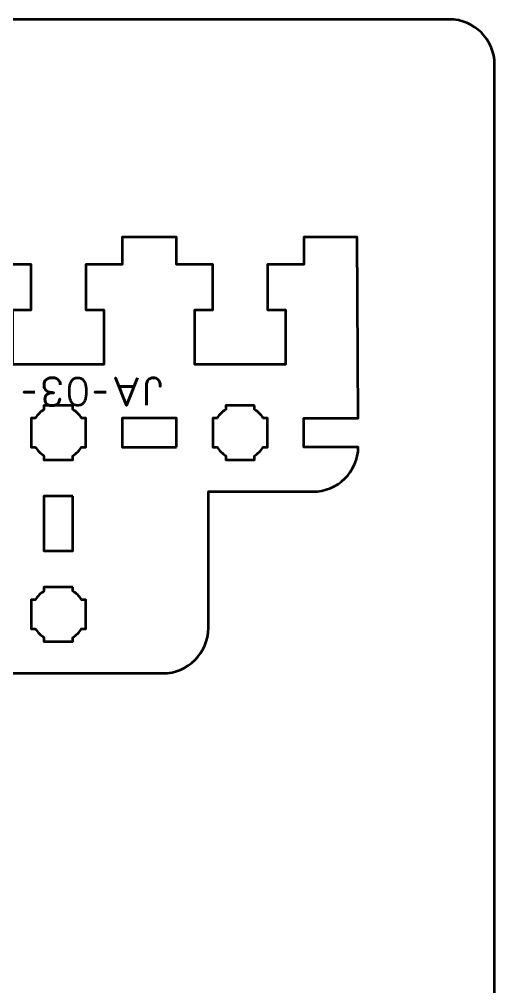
# Model space of a CAD drawing. Header units: centimetres. Extents: x -21 to 0, y -29.7 to 0.
# Drawn here: x -5.23 to 0, y -10.65 to 0 of the extents above; entities that cross this region are included whole.
import ezdxf

# ---------------------------------------------------------------- set-up
doc = ezdxf.new("R2010")
doc.units = ezdxf.units.CM
doc.header["$MEASUREMENT"] = 0
doc.layers.add('Layer 1', color=7, linetype='Continuous')

msp = doc.modelspace()

# ---------------------------------------------------------------- linework, layer by layer
at = {"layer": 'Layer 1', "color": 1, "lineweight": 53}
msp.add_open_spline([(-21.00003, -29.19995), (-21.00003, -29.19995), (-21.00003, -3.49992), (-21.00003, -3.49992), (-21.00003, -3.49992), (-21.00003, -3.41709), (-20.93286, -3.34992), (-20.85003, -3.34992), (-20.85003, -3.34992), (-20.7672, -3.34992), (-20.70003, -3.28275), (-20.70003, -3.19992), (-20.70003, -3.19992), (-20.70003, -3.11709), (-20.7672, -3.04992), (-20.85003, -3.04992), (-20.85003, -3.04992), (-20.93286, -3.04992), (-21.00003, -2.98275), (-21.00003, -2.89992), (-21.00003, -2.89992), (-21.00003, -2.81709), (-20.93286, -2.74992), (-20.85003, -2.74992), (-20.85003, -2.74992), (-20.7672, -2.74992), (-20.70003, -2.68275), (-20.70003, -2.59992), (-20.70003, -2.59992), (-20.70003, -2.51709), (-20.7672, -2.44992), (-20.85003, -2.44992), (-20.85003, -2.44992), (-20.93286, -2.44992), (-21.00003, -2.38275), (-21.00003, -2.29992), (-21.00003, -2.29992), (-21.00003, -2.21709), (-20.93286, -2.14992), (-20.85003, -2.14992), (-20.85003, -2.14992), (-20.7672, -2.14992), (-20.70003, -2.08275), (-20.70003, -1.99992), (-20.70003, -1.99992), (-20.70003, -1.91709), (-20.7672, -1.84992), (-20.85003, -1.84992), (-20.85003, -1.84992), (-20.93286, -1.84992), (-21.00003, -1.78275), (-21.00003, -1.69992), (-21.00003, -1.69992), (-21.00003, -1.61709), (-20.93286, -1.54992), (-20.85003, -1.54992), (-20.85003, -1.54992), (-20.7672, -1.54992), (-20.70003, -1.48275), (-20.70003, -1.39992), (-20.70003, -1.39992), (-20.70003, -1.31709), (-20.7672, -1.24992), (-20.85003, -1.24992), (-20.85003, -1.24992), (-20.93286, -1.24992), (-21.00003, -1.18275), (-21.00003, -1.09992), (-21.00003, -1.09992), (-21.00003, -1.09992), (-21.00003, -0.49992), (-21.00003, -0.49992), (-21.00003, -0.49992), (-21.00003, -0.22295), (-20.77694, 0.00004), (-20.49994, 0.00004), (-20.49994, 0.00004), (-20.49994, 0.00004), (-0.50008, 0.00004), (-0.50008, 0.00004), (-0.50008, 0.00004), (-0.22294, 0.00004), (0.00002, -0.22295), (0.00002, -0.49992), (0.00002, -0.49992), (0.00002, -0.49992), (0.00002, -29.19995), (0.00002, -29.19995), (0.00002, -29.19995), (0.00002, -29.47695), (-0.22294, -29.70004), (-0.50008, -29.70004), (-0.50008, -29.70004), (-0.50008, -29.70004), (-20.49994, -29.70004), (-20.49994, -29.70004), (-20.49994, -29.70004), (-20.77694, -29.70004), (-21.00003, -29.47695), (-21.00003, -29.19995)], degree=3, knots=[0, 0, 0, 0, 0.04, 0.04, 0.04, 0.04, 0.08, 0.08, 0.08, 0.08, 0.12, 0.12, 0.12, 0.12, 0.16, 0.16, 0.16, 0.16, 0.2, 0.2, 0.2, 0.2, 0.24, 0.24, 0.24, 0.24, 0.28, 0.28, 0.28, 0.28, 0.32, 0.32, 0.32, 0.32, 0.36, 0.36, 0.36, 0.36, 0.4, 0.4, 0.4, 0.4, 0.44, 0.44, 0.44, 0.44, 0.48, 0.48, 0.48, 0.48, 0.52, 0.52, 0.52, 0.52, 0.56, 0.56, 0.56, 0.56, 0.6, 0.6, 0.6, 0.6, 0.64, 0.64, 0.64, 0.64, 0.68, 0.68, 0.68, 0.68, 0.72, 0.72, 0.72, 0.72, 0.76, 0.76, 0.76, 0.76, 0.8, 0.8, 0.8, 0.8, 0.84, 0.84, 0.84, 0.84, 0.88, 0.88, 0.88, 0.88, 0.92, 0.92, 0.92, 0.92, 0.96, 0.96, 0.96, 0.96, 1, 1, 1, 1], dxfattribs=at)
at = {"layer": 'Layer 1', "lineweight": 53}
for points, knots in [([(-3.64995, -7.19999), (-3.37386, -7.19999), (-3.14995, -6.97608), (-3.14995, -6.69999), (-3.14995, -6.69999), (-3.14995, -6.69999), (-3.14995, -5.19999), (-3.14995, -5.19999), (-3.14995, -5.19999), (-3.14995, -5.19999), (-1.9999, -5.19999), (-1.9999, -5.19999), (-1.9999, -5.19999), (-1.72674, -5.19999), (-1.50468, -4.98079), (-1.5, -4.70874), (-1.5, -4.70874), (-1.5, -4.70874), (-2.0999, -4.70874), (-2.0999, -4.70874), (-2.0999, -4.70874), (-2.0999, -4.70874), (-2.0999, -4.39124), (-2.0999, -4.39124), (-2.0999, -4.39124), (-2.0999, -4.39124), (-1.50182, -4.39124), (-1.50182, -4.39124), (-1.50182, -4.39124), (-1.50182, -4.39124), (-1.5124, -2.39999), (-1.5124, -2.39999), (-1.5124, -2.39999), (-1.5124, -2.39999), (-2.0999, -2.39999), (-2.0999, -2.39999), (-2.0999, -2.39999), (-2.0999, -2.39999), (-2.0999, -2.69999), (-2.0999, -2.69999), (-2.0999, -2.69999), (-2.0999, -2.69999), (-2.49991, -2.69999), (-2.49991, -2.69999), (-2.49991, -2.69999), (-2.49991, -2.69999), (-2.49991, -3.19999), (-2.49991, -3.19999), (-2.49991, -3.19999), (-2.49991, -3.19999), (-2.29991, -3.2), (-2.29991, -3.2), (-2.29991, -3.2), (-2.29991, -3.2), (-2.29991, -3.79999), (-2.29991, -3.79999), (-2.29991, -3.79999), (-2.68324, -3.79999), (-2.91659, -3.79999), (-3.29992, -3.79999), (-3.29992, -3.79999), (-3.29992, -3.79999), (-3.29992, -3.2), (-3.29992, -3.2), (-3.29992, -3.2), (-3.29992, -3.2), (-3.09992, -3.19999), (-3.09992, -3.19999), (-3.09992, -3.19999), (-3.09992, -3.19999), (-3.09992, -2.69998), (-3.09992, -2.69998), (-3.09992, -2.69998), (-3.09992, -2.69998), (-3.49993, -2.69999), (-3.49993, -2.69999), (-3.49993, -2.69999), (-3.49993, -2.69999), (-3.49993, -2.39999), (-3.49993, -2.39999), (-3.49993, -2.39999), (-3.49993, -2.39999), (-4.09994, -2.39999), (-4.09994, -2.39999), (-4.09994, -2.39999), (-4.09994, -2.39999), (-4.09994, -2.69999), (-4.09994, -2.69999), (-4.09994, -2.69999), (-4.09994, -2.69999), (-4.49994, -2.69999), (-4.49994, -2.69999), (-4.49994, -2.69999), (-4.49994, -2.69999), (-4.49994, -3.19999), (-4.49994, -3.19999), (-4.49994, -3.19999), (-4.49994, -3.19999), (-4.29994, -3.2), (-4.29994, -3.2), (-4.29994, -3.2), (-4.29994, -3.2), (-4.29994, -3.79999), (-4.29994, -3.79999), (-4.29994, -3.79999), (-4.68328, -3.79999), (-4.91662, -3.79999), (-5.29996, -3.79999), (-5.29996, -3.79999), (-5.29996, -3.79999), (-5.29996, -3.2), (-5.29996, -3.2), (-5.29996, -3.2), (-5.29996, -3.2), (-5.09996, -3.19999), (-5.09996, -3.19999), (-5.09996, -3.19999), (-5.09996, -3.19999), (-5.09996, -2.69998), (-5.09996, -2.69998), (-5.09996, -2.69998), (-5.09996, -2.69998), (-5.49996, -2.69999), (-5.49996, -2.69999), (-5.49996, -2.69999), (-5.49996, -2.69999), (-5.49996, -2.39999), (-5.49996, -2.39999), (-5.49996, -2.39999), (-5.49996, -2.39999), (-6.09997, -2.39999), (-6.09997, -2.39999), (-6.09997, -2.39999), (-6.09997, -2.39999), (-6.09997, -2.69999), (-6.09997, -2.69999), (-6.09997, -2.69999), (-6.09997, -2.69999), (-6.49998, -2.69999), (-6.49998, -2.69999), (-6.49998, -2.69999), (-6.49998, -2.69999), (-6.49998, -3.19999), (-6.49998, -3.19999), (-6.49998, -3.19999), (-6.49998, -3.19999), (-6.29998, -3.2), (-6.29998, -3.2), (-6.29998, -3.2), (-6.29998, -3.2), (-6.29998, -3.79999), (-6.29998, -3.79999), (-6.29998, -3.79999), (-6.68331, -3.79999), (-6.91666, -3.79999), (-7.29999, -3.79999), (-7.29999, -3.79999), (-7.29999, -3.79999), (-7.29999, -3.2), (-7.29999, -3.2), (-7.29999, -3.2), (-7.29999, -3.2), (-7.09999, -3.19999), (-7.09999, -3.19999), (-7.09999, -3.19999), (-7.09999, -3.19999), (-7.09999, -2.69998), (-7.09999, -2.69998), (-7.09999, -2.69998), (-7.09999, -2.69998), (-7.5, -2.69999), (-7.5, -2.69999), (-7.5, -2.69999), (-7.5, -2.69999), (-7.5, -2.39999), (-7.5, -2.39999), (-7.5, -2.39999), (-7.5, -2.39999), (-8.10001, -2.39999), (-8.10001, -2.39999), (-8.10001, -2.39999), (-8.10001, -2.39999), (-8.10001, -2.69999), (-8.10001, -2.69999), (-8.10001, -2.69999), (-8.10001, -2.69999), (-8.10001, -2.69998), (-8.10001, -2.69998), (-8.10001, -2.69998), (-8.10001, -2.69998), (-8.10001, -4.39124), (-8.10001, -4.39124), (-8.10001, -4.39124), (-8.10001, -4.39124), (-7.5, -4.39124), (-7.5, -4.39124), (-7.5, -4.39124), (-7.5, -4.39124), (-7.5, -4.70874), (-7.5, -4.70874), (-7.5, -4.70874), (-7.5, -4.70874), (-8.0999, -4.70874), (-8.0999, -4.70874), (-8.0999, -4.70874), (-8.09522, -4.98079), (-7.87316, -5.19999), (-7.6, -5.19999), (-7.6, -5.19999), (-7.6, -5.19999), (-6.44995, -5.19999), (-6.44995, -5.19999), (-6.44995, -5.19999), (-6.44995, -5.19999), (-6.44995, -6.69999), (-6.44995, -6.69999), (-6.44995, -6.69999), (-6.44995, -6.97608), (-6.22604, -7.19999), (-5.94995, -7.19999)], [0, 0, 0, 0, 0.01818182, 0.01818182, 0.01818182, 0.01818182, 0.03636364, 0.03636364, 0.03636364, 0.03636364, 0.05454545, 0.05454545, 0.05454545, 0.05454545, 0.07272727, 0.07272727, 0.07272727, 0.07272727, 0.09090909, 0.09090909, 0.09090909, 0.09090909, 0.10909091, 0.10909091, 0.10909091, 0.10909091, 0.12727273, 0.12727273, 0.12727273, 0.12727273, 0.14545455, 0.14545455, 0.14545455, 0.14545455, 0.16363636, 0.16363636, 0.16363636, 0.16363636, 0.18181818, 0.18181818, 0.18181818, 0.18181818, 0.2, 0.2, 0.2, 0.2, 0.21818182, 0.21818182, 0.21818182, 0.21818182, 0.23636364, 0.23636364, 0.23636364, 0.23636364, 0.25454545, 0.25454545, 0.25454545, 0.25454545, 0.27272727, 0.27272727, 0.27272727, 0.27272727, 0.29090909, 0.29090909, 0.29090909, 0.29090909, 0.30909091, 0.30909091, 0.30909091, 0.30909091, 0.32727273, 0.32727273, 0.32727273, 0.32727273, 0.34545455, 0.34545455, 0.34545455, 0.34545455, 0.36363636, 0.36363636, 0.36363636, 0.36363636, 0.38181818, 0.38181818, 0.38181818, 0.38181818, 0.4, 0.4, 0.4, 0.4, 0.41818182, 0.41818182, 0.41818182, 0.41818182, 0.43636364, 0.43636364, 0.43636364, 0.43636364, 0.45454545, 0.45454545, 0.45454545, 0.45454545, 0.47272727, 0.47272727, 0.47272727, 0.47272727, 0.49090909, 0.49090909, 0.49090909, 0.49090909, 0.50909091, 0.50909091, 0.50909091, 0.50909091, 0.52727273, 0.52727273, 0.52727273, 0.52727273, 0.54545455, 0.54545455, 0.54545455, 0.54545455, 0.56363636, 0.56363636, 0.56363636, 0.56363636, 0.58181818, 0.58181818, 0.58181818, 0.58181818, 0.6, 0.6, 0.6, 0.6, 0.61818182, 0.61818182, 0.61818182, 0.61818182, 0.63636364, 0.63636364, 0.63636364, 0.63636364, 0.65454545, 0.65454545, 0.65454545, 0.65454545, 0.67272727, 0.67272727, 0.67272727, 0.67272727, 0.69090909, 0.69090909, 0.69090909, 0.69090909, 0.70909091, 0.70909091, 0.70909091, 0.70909091, 0.72727273, 0.72727273, 0.72727273, 0.72727273, 0.74545455, 0.74545455, 0.74545455, 0.74545455, 0.76363636, 0.76363636, 0.76363636, 0.76363636, 0.78181818, 0.78181818, 0.78181818, 0.78181818, 0.8, 0.8, 0.8, 0.8, 0.81818182, 0.81818182, 0.81818182, 0.81818182, 0.83636364, 0.83636364, 0.83636364, 0.83636364, 0.85454545, 0.85454545, 0.85454545, 0.85454545, 0.87272727, 0.87272727, 0.87272727, 0.87272727, 0.89090909, 0.89090909, 0.89090909, 0.89090909, 0.90909091, 0.90909091, 0.90909091, 0.90909091, 0.92727273, 0.92727273, 0.92727273, 0.92727273, 0.94545455, 0.94545455, 0.94545455, 0.94545455, 0.96363636, 0.96363636, 0.96363636, 0.96363636, 0.98181818, 0.98181818, 0.98181818, 0.98181818, 1, 1, 1, 1]), ([(-4.6412, -4.24999), (-4.6412, -4.24999), (-4.6412, -4.29543), (-4.6412, -4.29543), (-4.6412, -4.29543), (-4.60244, -4.31966), (-4.56962, -4.35249), (-4.54539, -4.39124), (-4.54539, -4.39124), (-4.54539, -4.39124), (-4.49994, -4.39124), (-4.49994, -4.39124), (-4.49994, -4.39124), (-4.49994, -4.39124), (-4.49994, -4.54999), (-4.49994, -4.54999), (-4.49994, -4.54999), (-4.49994, -4.54999), (-4.49994, -4.70874), (-4.49994, -4.70874), (-4.49994, -4.70874), (-4.49994, -4.70874), (-4.54539, -4.70874), (-4.54539, -4.70874), (-4.54539, -4.70874), (-4.56962, -4.74749), (-4.60244, -4.78032), (-4.6412, -4.80455), (-4.6412, -4.80455), (-4.6412, -4.80455), (-4.6412, -4.84999), (-4.6412, -4.84999), (-4.6412, -4.84999), (-4.6412, -4.84999), (-4.79995, -4.84999), (-4.79995, -4.84999), (-4.79995, -4.84999), (-4.79995, -4.84999), (-4.9587, -4.84999), (-4.9587, -4.84999), (-4.9587, -4.84999), (-4.9587, -4.84999), (-4.9587, -4.80455), (-4.9587, -4.80455), (-4.9587, -4.80455), (-4.99746, -4.78032), (-5.03028, -4.74749), (-5.05451, -4.70874), (-5.05451, -4.70874), (-5.05451, -4.70874), (-5.09996, -4.70874), (-5.09996, -4.70874), (-5.09996, -4.70874), (-5.09996, -4.70874), (-5.09996, -4.54999), (-5.09996, -4.54999), (-5.09996, -4.54999), (-5.09996, -4.54999), (-5.09996, -4.39124), (-5.09996, -4.39124), (-5.09996, -4.39124), (-5.09996, -4.39124), (-5.05451, -4.39124), (-5.05451, -4.39124), (-5.05451, -4.39124), (-5.03028, -4.35249), (-4.99746, -4.31966), (-4.9587, -4.29543), (-4.9587, -4.29543), (-4.9587, -4.29543), (-4.9587, -4.24999), (-4.9587, -4.24999), (-4.9587, -4.24999), (-4.9587, -4.24999), (-4.79995, -4.24999), (-4.79995, -4.24999), (-4.79995, -4.24999), (-4.79995, -4.24999), (-4.6412, -4.24999), (-4.6412, -4.24999)], [0, 0, 0, 0, 0.05, 0.05, 0.05, 0.05, 0.1, 0.1, 0.1, 0.1, 0.15, 0.15, 0.15, 0.15, 0.2, 0.2, 0.2, 0.2, 0.25, 0.25, 0.25, 0.25, 0.3, 0.3, 0.3, 0.3, 0.35, 0.35, 0.35, 0.35, 0.4, 0.4, 0.4, 0.4, 0.45, 0.45, 0.45, 0.45, 0.5, 0.5, 0.5, 0.5, 0.55, 0.55, 0.55, 0.55, 0.6, 0.6, 0.6, 0.6, 0.65, 0.65, 0.65, 0.65, 0.7, 0.7, 0.7, 0.7, 0.75, 0.75, 0.75, 0.75, 0.8, 0.8, 0.8, 0.8, 0.85, 0.85, 0.85, 0.85, 0.9, 0.9, 0.9, 0.9, 0.95, 0.95, 0.95, 0.95, 1, 1, 1, 1]), ([(-2.64116, -4.24999), (-2.64116, -4.24999), (-2.64116, -4.29543), (-2.64116, -4.29543), (-2.64116, -4.29543), (-2.6024, -4.31966), (-2.56958, -4.35249), (-2.54535, -4.39124), (-2.54535, -4.39124), (-2.54535, -4.39124), (-2.49991, -4.39124), (-2.49991, -4.39124), (-2.49991, -4.39124), (-2.49991, -4.39124), (-2.49991, -4.54999), (-2.49991, -4.54999), (-2.49991, -4.54999), (-2.49991, -4.54999), (-2.49991, -4.70874), (-2.49991, -4.70874), (-2.49991, -4.70874), (-2.49991, -4.70874), (-2.54535, -4.70874), (-2.54535, -4.70874), (-2.54535, -4.70874), (-2.56958, -4.74749), (-2.6024, -4.78032), (-2.64116, -4.80455), (-2.64116, -4.80455), (-2.64116, -4.80455), (-2.64116, -4.84999), (-2.64116, -4.84999), (-2.64116, -4.84999), (-2.64116, -4.84999), (-2.79992, -4.84999), (-2.79992, -4.84999), (-2.79992, -4.84999), (-2.79992, -4.84999), (-2.95867, -4.84999), (-2.95867, -4.84999), (-2.95867, -4.84999), (-2.95867, -4.84999), (-2.95867, -4.80455), (-2.95867, -4.80455), (-2.95867, -4.80455), (-2.99743, -4.78032), (-3.03025, -4.74749), (-3.05448, -4.70874), (-3.05448, -4.70874), (-3.05448, -4.70874), (-3.09992, -4.70874), (-3.09992, -4.70874), (-3.09992, -4.70874), (-3.09992, -4.70874), (-3.09992, -4.54999), (-3.09992, -4.54999), (-3.09992, -4.54999), (-3.09992, -4.54999), (-3.09992, -4.39124), (-3.09992, -4.39124), (-3.09992, -4.39124), (-3.09992, -4.39124), (-3.05448, -4.39124), (-3.05448, -4.39124), (-3.05448, -4.39124), (-3.03025, -4.35249), (-2.99743, -4.31966), (-2.95867, -4.29543), (-2.95867, -4.29543), (-2.95867, -4.29543), (-2.95867, -4.24999), (-2.95867, -4.24999), (-2.95867, -4.24999), (-2.95867, -4.24999), (-2.79992, -4.24999), (-2.79992, -4.24999), (-2.79992, -4.24999), (-2.79992, -4.24999), (-2.64116, -4.24999), (-2.64116, -4.24999)], [0, 0, 0, 0, 0.05, 0.05, 0.05, 0.05, 0.1, 0.1, 0.1, 0.1, 0.15, 0.15, 0.15, 0.15, 0.2, 0.2, 0.2, 0.2, 0.25, 0.25, 0.25, 0.25, 0.3, 0.3, 0.3, 0.3, 0.35, 0.35, 0.35, 0.35, 0.4, 0.4, 0.4, 0.4, 0.45, 0.45, 0.45, 0.45, 0.5, 0.5, 0.5, 0.5, 0.55, 0.55, 0.55, 0.55, 0.6, 0.6, 0.6, 0.6, 0.65, 0.65, 0.65, 0.65, 0.7, 0.7, 0.7, 0.7, 0.75, 0.75, 0.75, 0.75, 0.8, 0.8, 0.8, 0.8, 0.85, 0.85, 0.85, 0.85, 0.9, 0.9, 0.9, 0.9, 0.95, 0.95, 0.95, 0.95, 1, 1, 1, 1]), ([(-3.49993, -4.70874), (-3.49993, -4.70874), (-4.09994, -4.70874), (-4.09994, -4.70874), (-4.09994, -4.70874), (-4.09994, -4.70874), (-4.09994, -4.39124), (-4.09994, -4.39124), (-4.09994, -4.39124), (-4.09994, -4.39124), (-3.49993, -4.39124), (-3.49993, -4.39124), (-3.49993, -4.39124), (-3.49993, -4.39124), (-3.49993, -4.70874), (-3.49993, -4.70874)], [0, 0, 0, 0, 0.25, 0.25, 0.25, 0.25, 0.5, 0.5, 0.5, 0.5, 0.75, 0.75, 0.75, 0.75, 1, 1, 1, 1]), ([(-4.64118, -5.24999), (-4.64118, -5.24999), (-4.64118, -5.85), (-4.64118, -5.85), (-4.64118, -5.85), (-4.64118, -5.85), (-4.95868, -5.85), (-4.95868, -5.85), (-4.95868, -5.85), (-4.95868, -5.85), (-4.95868, -5.24999), (-4.95868, -5.24999), (-4.95868, -5.24999), (-4.95868, -5.24999), (-4.64118, -5.24999), (-4.64118, -5.24999)], [0, 0, 0, 0, 0.25, 0.25, 0.25, 0.25, 0.5, 0.5, 0.5, 0.5, 0.75, 0.75, 0.75, 0.75, 1, 1, 1, 1]), ([(-4.6412, -6.24999), (-4.6412, -6.24999), (-4.6412, -6.29543), (-4.6412, -6.29543), (-4.6412, -6.29543), (-4.60244, -6.31966), (-4.56962, -6.35249), (-4.54539, -6.39124), (-4.54539, -6.39124), (-4.54539, -6.39124), (-4.49994, -6.39124), (-4.49994, -6.39124), (-4.49994, -6.39124), (-4.49994, -6.39124), (-4.49994, -6.54999), (-4.49994, -6.54999), (-4.49994, -6.54999), (-4.49994, -6.54999), (-4.49994, -6.70874), (-4.49994, -6.70874), (-4.49994, -6.70874), (-4.49994, -6.70874), (-4.54539, -6.70874), (-4.54539, -6.70874), (-4.54539, -6.70874), (-4.56962, -6.74749), (-4.60244, -6.78032), (-4.6412, -6.80455), (-4.6412, -6.80455), (-4.6412, -6.80455), (-4.6412, -6.84999), (-4.6412, -6.84999), (-4.6412, -6.84999), (-4.6412, -6.84999), (-4.79995, -6.84999), (-4.79995, -6.84999), (-4.79995, -6.84999), (-4.79995, -6.84999), (-4.9587, -6.84999), (-4.9587, -6.84999), (-4.9587, -6.84999), (-4.9587, -6.84999), (-4.9587, -6.80455), (-4.9587, -6.80455), (-4.9587, -6.80455), (-4.99746, -6.78032), (-5.03028, -6.74749), (-5.05451, -6.70874), (-5.05451, -6.70874), (-5.05451, -6.70874), (-5.09996, -6.70874), (-5.09996, -6.70874), (-5.09996, -6.70874), (-5.09996, -6.70874), (-5.09996, -6.54999), (-5.09996, -6.54999), (-5.09996, -6.54999), (-5.09996, -6.54999), (-5.09996, -6.39124), (-5.09996, -6.39124), (-5.09996, -6.39124), (-5.09996, -6.39124), (-5.05451, -6.39124), (-5.05451, -6.39124), (-5.05451, -6.39124), (-5.03028, -6.35249), (-4.99746, -6.31966), (-4.9587, -6.29543), (-4.9587, -6.29543), (-4.9587, -6.29543), (-4.9587, -6.24999), (-4.9587, -6.24999), (-4.9587, -6.24999), (-4.9587, -6.24999), (-4.79995, -6.24999), (-4.79995, -6.24999), (-4.79995, -6.24999), (-4.79995, -6.24999), (-4.6412, -6.24999), (-4.6412, -6.24999)], [0, 0, 0, 0, 0.05, 0.05, 0.05, 0.05, 0.1, 0.1, 0.1, 0.1, 0.15, 0.15, 0.15, 0.15, 0.2, 0.2, 0.2, 0.2, 0.25, 0.25, 0.25, 0.25, 0.3, 0.3, 0.3, 0.3, 0.35, 0.35, 0.35, 0.35, 0.4, 0.4, 0.4, 0.4, 0.45, 0.45, 0.45, 0.45, 0.5, 0.5, 0.5, 0.5, 0.55, 0.55, 0.55, 0.55, 0.6, 0.6, 0.6, 0.6, 0.65, 0.65, 0.65, 0.65, 0.7, 0.7, 0.7, 0.7, 0.75, 0.75, 0.75, 0.75, 0.8, 0.8, 0.8, 0.8, 0.85, 0.85, 0.85, 0.85, 0.9, 0.9, 0.9, 0.9, 0.95, 0.95, 0.95, 0.95, 1, 1, 1, 1])]:
    msp.add_open_spline(points, degree=3, knots=knots, dxfattribs=at)
at = {"layer": 'Layer 1', "color": 5, "lineweight": 53}
for points, knots in [([(-4.77942, -4.02273), (-4.77949, -4.00749), (-4.78302, -3.99423), (-4.79, -3.98273), (-4.79, -3.98273), (-4.79699, -3.9713), (-4.80694, -3.96234), (-4.81992, -3.95592), (-4.81992, -3.95592), (-4.8329, -3.9495), (-4.84849, -3.94625), (-4.86663, -3.94611), (-4.86663, -3.94611), (-4.88024, -3.94611), (-4.89259, -3.94752), (-4.90381, -3.95048), (-4.90381, -3.95048), (-4.91496, -3.95345), (-4.92455, -3.95803), (-4.93267, -3.96431), (-4.93267, -3.96431), (-4.94078, -3.97059), (-4.94699, -3.97871), (-4.95143, -3.98858), (-4.95143, -3.98858), (-4.95581, -3.99853), (-4.95799, -4.01046), (-4.95806, -4.02443), (-4.95806, -4.02443), (-4.95814, -4.04305), (-4.95433, -4.05879), (-4.94678, -4.07156), (-4.94678, -4.07156), (-4.93923, -4.08433), (-4.92751, -4.09392), (-4.91178, -4.10048), (-4.91178, -4.10048), (-4.89605, -4.10705), (-4.87587, -4.11036), (-4.85139, -4.11036), (-4.85139, -4.11036), (-4.86966, -4.11029), (-4.88497, -4.11198), (-4.89746, -4.11544), (-4.89746, -4.11544), (-4.90988, -4.1189), (-4.91982, -4.12377), (-4.9273, -4.13012), (-4.9273, -4.13012), (-4.93478, -4.1364), (-4.94021, -4.14388), (-4.94346, -4.15248), (-4.94346, -4.15248), (-4.94678, -4.16102), (-4.9484, -4.1704), (-4.94833, -4.18063), (-4.94833, -4.18063), (-4.9484, -4.19087), (-4.94699, -4.20032), (-4.94417, -4.20907), (-4.94417, -4.20907), (-4.94141, -4.21782), (-4.9369, -4.22551), (-4.93076, -4.23207), (-4.93076, -4.23207), (-4.92462, -4.23863), (-4.91651, -4.24378), (-4.90656, -4.24745), (-4.90656, -4.24745), (-4.89654, -4.25112), (-4.88433, -4.25295), (-4.87001, -4.25302), (-4.87001, -4.25302), (-4.85576, -4.25295), (-4.84327, -4.25084), (-4.83269, -4.24674), (-4.83269, -4.24674), (-4.82203, -4.24265), (-4.81329, -4.23708), (-4.80623, -4.22995), (-4.80623, -4.22995), (-4.79925, -4.22283), (-4.79402, -4.21471), (-4.79057, -4.20554), (-4.79057, -4.20554), (-4.78704, -4.19637), (-4.78535, -4.18663), (-4.78535, -4.1764), (-4.78535, -4.1764), (-4.78535, -4.18663), (-4.78704, -4.19637), (-4.79057, -4.20554), (-4.79057, -4.20554), (-4.79402, -4.21471), (-4.79925, -4.22283), (-4.80623, -4.22995), (-4.80623, -4.22995), (-4.81329, -4.23708), (-4.82203, -4.24265), (-4.83269, -4.24674), (-4.83269, -4.24674), (-4.84327, -4.25084), (-4.85576, -4.25295), (-4.87001, -4.25302), (-4.87001, -4.25302), (-4.88433, -4.25295), (-4.89654, -4.25112), (-4.90656, -4.24745), (-4.90656, -4.24745), (-4.91651, -4.24378), (-4.92462, -4.23863), (-4.93076, -4.23207), (-4.93076, -4.23207), (-4.9369, -4.22551), (-4.94141, -4.21782), (-4.94417, -4.20907), (-4.94417, -4.20907), (-4.94699, -4.20032), (-4.9484, -4.19087), (-4.94833, -4.18063), (-4.94833, -4.18063), (-4.9484, -4.1704), (-4.94678, -4.16102), (-4.94346, -4.15248), (-4.94346, -4.15248), (-4.94021, -4.14388), (-4.93478, -4.1364), (-4.9273, -4.13012), (-4.9273, -4.13012), (-4.91982, -4.12377), (-4.90988, -4.1189), (-4.89746, -4.11544), (-4.89746, -4.11544), (-4.88497, -4.11198), (-4.86966, -4.11029), (-4.85139, -4.11036), (-4.85139, -4.11036), (-4.87587, -4.11036), (-4.89605, -4.10705), (-4.91178, -4.10048), (-4.91178, -4.10048), (-4.92751, -4.09392), (-4.93923, -4.08433), (-4.94678, -4.07156), (-4.94678, -4.07156), (-4.95433, -4.05879), (-4.95814, -4.04305), (-4.95806, -4.02443), (-4.95806, -4.02443), (-4.95799, -4.01046), (-4.95581, -3.99853), (-4.95143, -3.98858), (-4.95143, -3.98858), (-4.94699, -3.97871), (-4.94078, -3.97059), (-4.93267, -3.96431), (-4.93267, -3.96431), (-4.92455, -3.95803), (-4.91496, -3.95345), (-4.90381, -3.95048), (-4.90381, -3.95048), (-4.89259, -3.94752), (-4.88024, -3.94611), (-4.86663, -3.94611), (-4.86663, -3.94611), (-4.84849, -3.94625), (-4.8329, -3.9495), (-4.81992, -3.95592), (-4.81992, -3.95592), (-4.80694, -3.96234), (-4.79699, -3.9713), (-4.79, -3.98273), (-4.79, -3.98273), (-4.78302, -3.99423), (-4.77949, -4.00749), (-4.77942, -4.02273)], [0, 0, 0, 0, 0.02272727, 0.02272727, 0.02272727, 0.02272727, 0.04545455, 0.04545455, 0.04545455, 0.04545455, 0.06818182, 0.06818182, 0.06818182, 0.06818182, 0.09090909, 0.09090909, 0.09090909, 0.09090909, 0.11363636, 0.11363636, 0.11363636, 0.11363636, 0.13636364, 0.13636364, 0.13636364, 0.13636364, 0.15909091, 0.15909091, 0.15909091, 0.15909091, 0.18181818, 0.18181818, 0.18181818, 0.18181818, 0.20454545, 0.20454545, 0.20454545, 0.20454545, 0.22727273, 0.22727273, 0.22727273, 0.22727273, 0.25, 0.25, 0.25, 0.25, 0.27272727, 0.27272727, 0.27272727, 0.27272727, 0.29545455, 0.29545455, 0.29545455, 0.29545455, 0.31818182, 0.31818182, 0.31818182, 0.31818182, 0.34090909, 0.34090909, 0.34090909, 0.34090909, 0.36363636, 0.36363636, 0.36363636, 0.36363636, 0.38636364, 0.38636364, 0.38636364, 0.38636364, 0.40909091, 0.40909091, 0.40909091, 0.40909091, 0.43181818, 0.43181818, 0.43181818, 0.43181818, 0.45454545, 0.45454545, 0.45454545, 0.45454545, 0.47727273, 0.47727273, 0.47727273, 0.47727273, 0.5, 0.5, 0.5, 0.5, 0.52272727, 0.52272727, 0.52272727, 0.52272727, 0.54545455, 0.54545455, 0.54545455, 0.54545455, 0.56818182, 0.56818182, 0.56818182, 0.56818182, 0.59090909, 0.59090909, 0.59090909, 0.59090909, 0.61363636, 0.61363636, 0.61363636, 0.61363636, 0.63636364, 0.63636364, 0.63636364, 0.63636364, 0.65909091, 0.65909091, 0.65909091, 0.65909091, 0.68181818, 0.68181818, 0.68181818, 0.68181818, 0.70454545, 0.70454545, 0.70454545, 0.70454545, 0.72727273, 0.72727273, 0.72727273, 0.72727273, 0.75, 0.75, 0.75, 0.75, 0.77272727, 0.77272727, 0.77272727, 0.77272727, 0.79545455, 0.79545455, 0.79545455, 0.79545455, 0.81818182, 0.81818182, 0.81818182, 0.81818182, 0.84090909, 0.84090909, 0.84090909, 0.84090909, 0.86363636, 0.86363636, 0.86363636, 0.86363636, 0.88636364, 0.88636364, 0.88636364, 0.88636364, 0.90909091, 0.90909091, 0.90909091, 0.90909091, 0.93181818, 0.93181818, 0.93181818, 0.93181818, 0.95454545, 0.95454545, 0.95454545, 0.95454545, 0.97727273, 0.97727273, 0.97727273, 0.97727273, 1, 1, 1, 1]), ([(-4.5868, -3.94611), (-4.60161, -3.94618), (-4.61438, -3.94879), (-4.62504, -3.95387), (-4.62504, -3.95387), (-4.63562, -3.95895), (-4.64444, -3.96622), (-4.65149, -3.97546), (-4.65149, -3.97546), (-4.65848, -3.98477), (-4.66398, -3.99578), (-4.66807, -4.00848), (-4.66807, -4.00848), (-4.6721, -4.02118), (-4.67499, -4.03508), (-4.67661, -4.05032), (-4.67661, -4.05032), (-4.67831, -4.06556), (-4.67915, -4.08158), (-4.67908, -4.09851), (-4.67908, -4.09851), (-4.67915, -4.11537), (-4.67831, -4.13139), (-4.67661, -4.14656), (-4.67661, -4.14656), (-4.67499, -4.16173), (-4.6721, -4.1757), (-4.66807, -4.1884), (-4.66807, -4.1884), (-4.66398, -4.20103), (-4.65848, -4.21203), (-4.65149, -4.22142), (-4.65149, -4.22142), (-4.64444, -4.23073), (-4.63562, -4.238), (-4.62504, -4.24308), (-4.62504, -4.24308), (-4.61438, -4.24823), (-4.60161, -4.25084), (-4.5868, -4.25091), (-4.5868, -4.25091), (-4.57198, -4.25084), (-4.55921, -4.24823), (-4.54855, -4.24308), (-4.54855, -4.24308), (-4.53797, -4.238), (-4.52915, -4.23073), (-4.5221, -4.22142), (-4.5221, -4.22142), (-4.51511, -4.21203), (-4.50961, -4.20103), (-4.50552, -4.1884), (-4.50552, -4.1884), (-4.50149, -4.1757), (-4.4986, -4.16173), (-4.49698, -4.14656), (-4.49698, -4.14656), (-4.49529, -4.13139), (-4.49444, -4.11537), (-4.49451, -4.09851), (-4.49451, -4.09851), (-4.49444, -4.08158), (-4.49529, -4.06556), (-4.49698, -4.05032), (-4.49698, -4.05032), (-4.4986, -4.03508), (-4.50149, -4.02118), (-4.50552, -4.00848), (-4.50552, -4.00848), (-4.50961, -3.99578), (-4.51511, -3.98477), (-4.5221, -3.97546), (-4.5221, -3.97546), (-4.52915, -3.96622), (-4.53797, -3.95895), (-4.54855, -3.95387), (-4.54855, -3.95387), (-4.55921, -3.94879), (-4.57198, -3.94618), (-4.5868, -3.94611)], [0, 0, 0, 0, 0.05, 0.05, 0.05, 0.05, 0.1, 0.1, 0.1, 0.1, 0.15, 0.15, 0.15, 0.15, 0.2, 0.2, 0.2, 0.2, 0.25, 0.25, 0.25, 0.25, 0.3, 0.3, 0.3, 0.3, 0.35, 0.35, 0.35, 0.35, 0.4, 0.4, 0.4, 0.4, 0.45, 0.45, 0.45, 0.45, 0.5, 0.5, 0.5, 0.5, 0.55, 0.55, 0.55, 0.55, 0.6, 0.6, 0.6, 0.6, 0.65, 0.65, 0.65, 0.65, 0.7, 0.7, 0.7, 0.7, 0.75, 0.75, 0.75, 0.75, 0.8, 0.8, 0.8, 0.8, 0.85, 0.85, 0.85, 0.85, 0.9, 0.9, 0.9, 0.9, 0.95, 0.95, 0.95, 0.95, 1, 1, 1, 1]), ([(-4.5868, -3.94611), (-4.60161, -3.94618), (-4.61438, -3.94879), (-4.62504, -3.95387), (-4.62504, -3.95387), (-4.63562, -3.95895), (-4.64444, -3.96622), (-4.65149, -3.97546), (-4.65149, -3.97546), (-4.65848, -3.98477), (-4.66398, -3.99578), (-4.66807, -4.00848), (-4.66807, -4.00848), (-4.6721, -4.02118), (-4.67499, -4.03508), (-4.67661, -4.05032), (-4.67661, -4.05032), (-4.67831, -4.06556), (-4.67915, -4.08158), (-4.67908, -4.09851), (-4.67908, -4.09851), (-4.67915, -4.11537), (-4.67831, -4.13139), (-4.67661, -4.14656), (-4.67661, -4.14656), (-4.67499, -4.16173), (-4.6721, -4.1757), (-4.66807, -4.1884), (-4.66807, -4.1884), (-4.66398, -4.20103), (-4.65848, -4.21203), (-4.65149, -4.22142), (-4.65149, -4.22142), (-4.64444, -4.23073), (-4.63562, -4.238), (-4.62504, -4.24308), (-4.62504, -4.24308), (-4.61438, -4.24823), (-4.60161, -4.25084), (-4.5868, -4.25091), (-4.5868, -4.25091), (-4.57198, -4.25084), (-4.55921, -4.24823), (-4.54855, -4.24308), (-4.54855, -4.24308), (-4.53797, -4.238), (-4.52915, -4.23073), (-4.5221, -4.22142), (-4.5221, -4.22142), (-4.51511, -4.21203), (-4.50961, -4.20103), (-4.50552, -4.1884), (-4.50552, -4.1884), (-4.50149, -4.1757), (-4.4986, -4.16173), (-4.49698, -4.14656), (-4.49698, -4.14656), (-4.49529, -4.13139), (-4.49444, -4.11537), (-4.49451, -4.09851), (-4.49451, -4.09851), (-4.49444, -4.08158), (-4.49529, -4.06556), (-4.49698, -4.05032), (-4.49698, -4.05032), (-4.4986, -4.03508), (-4.50149, -4.02118), (-4.50552, -4.00848), (-4.50552, -4.00848), (-4.50961, -3.99578), (-4.51511, -3.98477), (-4.5221, -3.97546), (-4.5221, -3.97546), (-4.52915, -3.96622), (-4.53797, -3.95895), (-4.54855, -3.95387), (-4.54855, -3.95387), (-4.55921, -3.94879), (-4.57198, -3.94618), (-4.5868, -3.94611)], [0, 0, 0, 0, 0.05, 0.05, 0.05, 0.05, 0.1, 0.1, 0.1, 0.1, 0.15, 0.15, 0.15, 0.15, 0.2, 0.2, 0.2, 0.2, 0.25, 0.25, 0.25, 0.25, 0.3, 0.3, 0.3, 0.3, 0.35, 0.35, 0.35, 0.35, 0.4, 0.4, 0.4, 0.4, 0.45, 0.45, 0.45, 0.45, 0.5, 0.5, 0.5, 0.5, 0.55, 0.55, 0.55, 0.55, 0.6, 0.6, 0.6, 0.6, 0.65, 0.65, 0.65, 0.65, 0.7, 0.7, 0.7, 0.7, 0.75, 0.75, 0.75, 0.75, 0.8, 0.8, 0.8, 0.8, 0.85, 0.85, 0.85, 0.85, 0.9, 0.9, 0.9, 0.9, 0.95, 0.95, 0.95, 0.95, 1, 1, 1, 1]), ([(-3.92851, -3.94611), (-3.92851, -3.94611), (-4.04958, -4.25133), (-4.04958, -4.25133), (-4.04958, -4.25133), (-4.04958, -4.25133), (-4.17108, -3.94611), (-4.17108, -3.94611), (-4.17108, -3.94611), (-4.17108, -3.94611), (-4.04958, -4.25133), (-4.04958, -4.25133), (-4.04958, -4.25133), (-4.04958, -4.25133), (-3.92851, -3.94611), (-3.92851, -3.94611)], [0, 0, 0, 0, 0.25, 0.25, 0.25, 0.25, 0.5, 0.5, 0.5, 0.5, 0.75, 0.75, 0.75, 0.75, 1, 1, 1, 1]), ([(-3.96661, -4.04221), (-3.96661, -4.04221), (-4.13255, -4.04221), (-4.13255, -4.04221), (-4.13255, -4.04221), (-4.13255, -4.04221), (-3.96661, -4.04221), (-3.96661, -4.04221)], [0, 0, 0, 0, 0.5, 0.5, 0.5, 0.5, 1, 1, 1, 1]), ([(-3.8303, -4.24964), (-3.8303, -4.24964), (-3.82988, -4.01257), (-3.82988, -4.01257), (-3.82988, -4.01257), (-3.82988, -4.00488), (-3.82825, -3.99712), (-3.82515, -3.98943), (-3.82515, -3.98943), (-3.82197, -3.98167), (-3.81732, -3.97461), (-3.81118, -3.96812), (-3.81118, -3.96812), (-3.80497, -3.9617), (-3.79742, -3.95648), (-3.78846, -3.9526), (-3.78846, -3.9526), (-3.77943, -3.94865), (-3.76913, -3.94667), (-3.75749, -3.94653), (-3.75749, -3.94653), (-3.74584, -3.94653), (-3.73533, -3.94844), (-3.72602, -3.95218), (-3.72602, -3.95218), (-3.7167, -3.95599), (-3.70873, -3.96107), (-3.70217, -3.96749), (-3.70217, -3.96749), (-3.69554, -3.97391), (-3.69053, -3.98096), (-3.687, -3.9888), (-3.687, -3.9888), (-3.68347, -3.99663), (-3.68171, -4.00453), (-3.68171, -4.01257), (-3.68171, -4.01257), (-3.68171, -4.01257), (-3.68171, -4.0439), (-3.68171, -4.0439), (-3.68171, -4.0439), (-3.68171, -4.0439), (-3.68171, -4.01257), (-3.68171, -4.01257), (-3.68171, -4.01257), (-3.68171, -4.00453), (-3.68347, -3.99663), (-3.687, -3.9888), (-3.687, -3.9888), (-3.69053, -3.98096), (-3.69554, -3.97391), (-3.70217, -3.96749), (-3.70217, -3.96749), (-3.70873, -3.96107), (-3.7167, -3.95599), (-3.72602, -3.95218), (-3.72602, -3.95218), (-3.73533, -3.94844), (-3.74584, -3.94653), (-3.75749, -3.94653), (-3.75749, -3.94653), (-3.76913, -3.94667), (-3.77943, -3.94865), (-3.78846, -3.9526), (-3.78846, -3.9526), (-3.79742, -3.95648), (-3.80497, -3.9617), (-3.81118, -3.96812), (-3.81118, -3.96812), (-3.81732, -3.97461), (-3.82197, -3.98167), (-3.82515, -3.98943), (-3.82515, -3.98943), (-3.82825, -3.99712), (-3.82988, -4.00488), (-3.82988, -4.01257), (-3.82988, -4.01257), (-3.82988, -4.01257), (-3.8303, -4.24964), (-3.8303, -4.24964)], [0, 0, 0, 0, 0.05, 0.05, 0.05, 0.05, 0.1, 0.1, 0.1, 0.1, 0.15, 0.15, 0.15, 0.15, 0.2, 0.2, 0.2, 0.2, 0.25, 0.25, 0.25, 0.25, 0.3, 0.3, 0.3, 0.3, 0.35, 0.35, 0.35, 0.35, 0.4, 0.4, 0.4, 0.4, 0.45, 0.45, 0.45, 0.45, 0.5, 0.5, 0.5, 0.5, 0.55, 0.55, 0.55, 0.55, 0.6, 0.6, 0.6, 0.6, 0.65, 0.65, 0.65, 0.65, 0.7, 0.7, 0.7, 0.7, 0.75, 0.75, 0.75, 0.75, 0.8, 0.8, 0.8, 0.8, 0.85, 0.85, 0.85, 0.85, 0.9, 0.9, 0.9, 0.9, 0.95, 0.95, 0.95, 0.95, 1, 1, 1, 1]), ([(-5.05797, -4.10571), (-5.05797, -4.10571), (-5.18116, -4.10571), (-5.18116, -4.10571), (-5.18116, -4.10571), (-5.18116, -4.10571), (-5.05797, -4.10571), (-5.05797, -4.10571)], [0, 0, 0, 0, 0.5, 0.5, 0.5, 0.5, 1, 1, 1, 1]), ([(-4.27438, -4.10571), (-4.27438, -4.10571), (-4.39757, -4.10571), (-4.39757, -4.10571), (-4.39757, -4.10571), (-4.39757, -4.10571), (-4.27438, -4.10571), (-4.27438, -4.10571)], [0, 0, 0, 0, 0.5, 0.5, 0.5, 0.5, 1, 1, 1, 1])]:
    msp.add_open_spline(points, degree=3, knots=knots, dxfattribs=at)
at = {"layer": 'Layer 1', "color": 3, "lineweight": 53}
msp.add_open_spline([(-5.94995, -7.19999), (-5.94995, -7.19999), (-3.64995, -7.19999), (-3.64995, -7.19999)], degree=3, dxfattribs=at)

doc.saveas('drawing.dxf')
